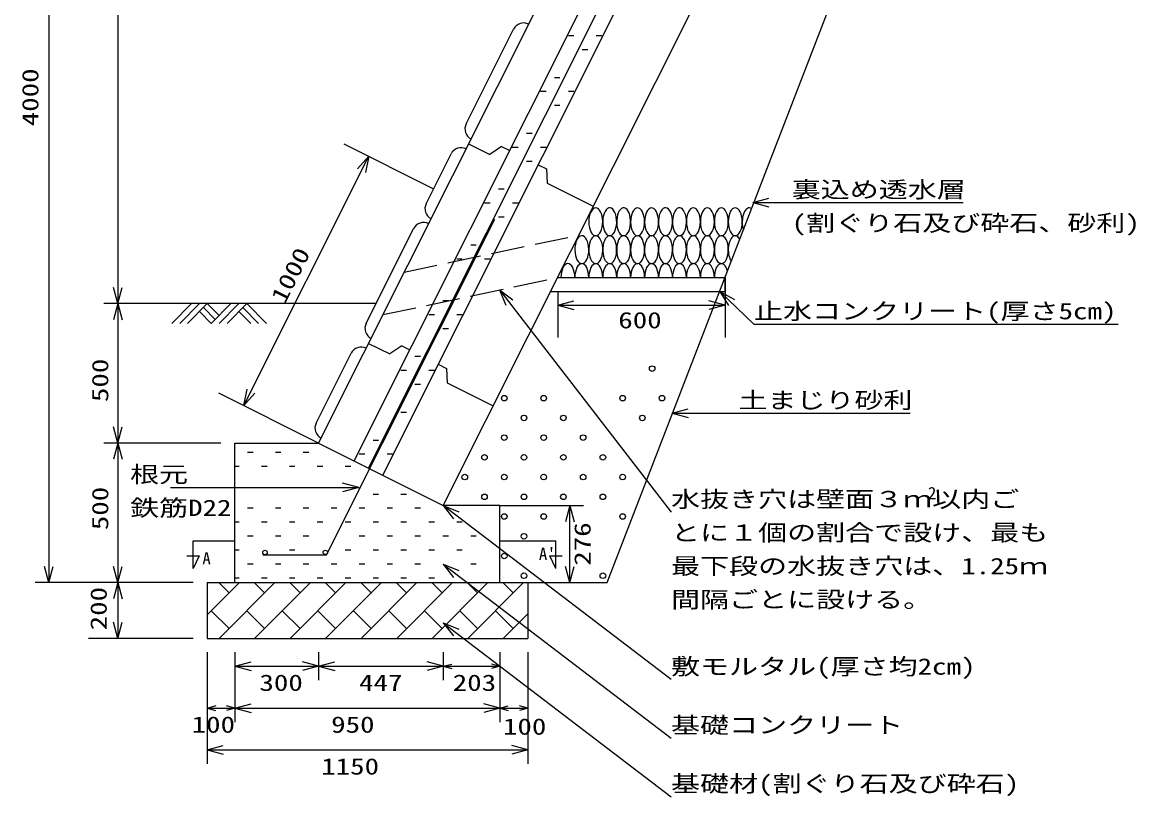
# Model space of a CAD drawing. Units: millimetres, scale not verified. Extents: x -10580 to 10511, y -7658 to 7278.
# Drawn here: x 1064 to 5055, y -488 to 2288 of the extents above; entities that cross this region are included whole.
import ezdxf
from ezdxf.enums import TextEntityAlignment as Align

# ---------------------------------------------------------------- set-up
doc = ezdxf.new("R2010")
doc.units = ezdxf.units.MM
doc.header["$LTSCALE"] = 40
doc.linetypes.add('DASHED3', pattern=[4, 3, -1])
doc.layers.add('0-0', color=7, linetype='Continuous')
doc.styles.add('ＭＳ ゴシック', font='')
doc.styles.get('ＭＳ ゴシック').set_extended_font_data('MS Gothic')

msp = doc.modelspace()

# ---------------------------------------------------------------- linework, layer by layer
at = {"layer": '0-0'}
for p, q in [((1160, 4279.69), (1160, 279.69)), ((1407.05, 4279.69), (1407.05, 1279.69)), ((3021.58, 2240.78), (3041.58, 2240.78)), ((3121.58, 2240.78), (3141.58, 2240.78)), ((3071.58, 2190.78), (3091.58, 2190.78)), ((2971.58, 2090.78), (2991.58, 2090.78)), ((2921.58, 2040.77), (2941.58, 2040.77)), ((3021.58, 2040.77), (3041.58, 2040.77)), ((2971.58, 1990.77), (2991.58, 1990.77)), ((2871.58, 1890.77), (2891.58, 1890.77)), ((2216.84, 1852.92), (2538.69, 1691.64)), ((2818.12, 1840.77), (2841.58, 1840.77)), ((2921.58, 1840.77), (2941.58, 1840.77)), ((2306.25, 1808.12), (2266.4, 1763.26)), ((2871.58, 1790.78), (2891.58, 1790.78)), ((2771.58, 1690.78), (2791.58, 1690.78)), ((2721.58, 1640.78), (2741.58, 1640.78)), ((2821.58, 1640.78), (2841.58, 1640.78)), ((3682.33, 1641.69), (3740.29, 1657.21)), ((3682.33, 1641.69), (3740.29, 1626.16)), ((3682.33, 1641.69), (4437.2, 1641.69)), ((2771.58, 1590.78), (2791.58, 1590.78)), ((2671.57, 1490.78), (2691.58, 1490.78)), ((2621.58, 1440.78), (2641.58, 1440.78)), ((2721.58, 1440.78), (2741.58, 1440.78)), ((3583.37, 1373.72), (3583.37, 1158.03)), ((1407.05, 1279.69), (1391.53, 1337.65)), ((1407.05, 1279.69), (1422.58, 1337.65)), ((2774.34, 1329.69), (3389.73, 531.93)), ((2774.34, 1329.69), (2822.03, 1293.29)), ((2774.34, 1329.69), (2797.44, 1274.32)), ((2983.37, 1323.72), (2983.37, 1158.03)), ((3563.98, 1323.72), (3595.1, 1272.42)), ((2332.26, 1279.69), (1357.06, 1279.69)), ((1407.05, 1279.69), (1391.53, 1221.73)), ((1407.05, 1279.69), (1422.58, 1221.73)), ((1407.05, 1279.69), (1407.05, 779.69)), ((1670.92, 1279.69), (1600.21, 1208.98)), ((1699.2, 1279.69), (1628.5, 1208.98)), ((1727.49, 1279.69), (1656.78, 1208.98)), ((1727.49, 1279.69), (1769.92, 1237.26)), ((1812.34, 1279.69), (1741.63, 1208.98)), ((1840.63, 1279.69), (1769.92, 1208.98)), ((1868.91, 1279.69), (1798.2, 1208.98)), ((1868.91, 1279.69), (1939.62, 1208.98)), ((2571.58, 1290.78), (2591.58, 1290.78)), ((2983.37, 1273.72), (3041.33, 1289.25)), ((3583.37, 1273.72), (3525.42, 1289.25)), ((1699.2, 1251.41), (1741.63, 1208.98)), ((1713.35, 1265.55), (1755.77, 1223.12)), ((1840.63, 1251.41), (1883.05, 1208.98)), ((1854.77, 1265.55), (1911.34, 1208.98)), ((2521.58, 1240.78), (2541.58, 1240.78)), ((2621.58, 1240.78), (2641.58, 1240.78)), ((2983.37, 1273.72), (3041.33, 1258.19)), ((2983.37, 1273.72), (3583.37, 1273.72)), ((3583.37, 1273.72), (3525.42, 1258.19)), ((3686.97, 1205.96), (4991.97, 1205.96)), ((2571.58, 1190.78), (2591.58, 1190.78)), ((2471.58, 1090.78), (2491.58, 1090.78)), ((2421.58, 1040.77), (2441.58, 1040.77)), ((2521.58, 1040.77), (2541.58, 1040.77)), ((2126.44, 779.69), (1768.83, 958.89)), ((1858.23, 914.09), (1870.31, 972.86)), ((1858.23, 914.09), (1898.08, 958.95)), ((2471.58, 990.77), (2491.58, 990.77)), ((2421.58, 890.77), (2441.58, 890.77)), ((3393.64, 886.66), (3451.6, 902.18)), ((3393.64, 886.66), (4246.23, 886.66)), ((3393.64, 886.66), (3451.6, 871.13)), ((1407.05, 779.69), (1391.53, 837.65)), ((1407.05, 779.69), (1422.58, 837.65)), ((1776.44, 779.69), (1357.06, 779.69)), ((1407.05, 779.69), (1391.53, 721.73)), ((1407.05, 779.69), (1422.58, 721.73)), ((2321.58, 790.77), (2341.58, 790.77)), ((1871.58, 747.18), (1891.58, 747.18)), ((1971.58, 747.18), (1991.58, 747.18)), ((2071.58, 747.18), (2091.58, 747.18)), ((2271.58, 740.77), (2291.58, 740.77)), ((2371.58, 740.77), (2391.58, 740.77)), ((1826.44, 697.18), (1841.58, 697.18)), ((1921.58, 697.18), (1941.58, 697.18)), ((2021.58, 697.18), (2041.58, 697.18)), ((2121.58, 697.18), (2141.58, 697.18)), ((2221.57, 697.18), (2241.58, 697.18)), ((2270.46, 620.67), (2212.5, 636.2)), ((2321.58, 597.18), (2341.58, 597.18)), ((2421.58, 597.18), (2441.58, 597.18)), ((1871.58, 547.18), (1891.58, 547.18)), ((1971.58, 547.18), (1991.58, 547.18)), ((2071.58, 547.18), (2091.58, 547.18)), ((2171.58, 547.18), (2191.57, 547.18)), ((2271.58, 547.18), (2291.58, 547.18)), ((2371.58, 547.18), (2391.58, 547.18)), ((2471.58, 547.18), (2491.58, 547.18)), ((3389.73, -68.08), (2573.44, 555.69)), ((2573.44, 555.69), (2628.92, 532.84)), ((2573.44, 555.69), (2610.06, 508.16)), ((2776.44, 555.69), (3076.44, 555.69)), ((3026.44, 555.69), (3010.91, 497.73)), ((3026.44, 555.69), (3041.97, 497.73)), ((3026.44, 279.69), (3026.44, 555.69)), ((1826.44, 497.18), (1841.58, 497.18)), ((1921.58, 497.18), (1941.58, 497.18)), ((2021.58, 497.18), (2041.58, 497.18)), ((2121.58, 497.18), (2141.58, 497.18)), ((2221.57, 497.18), (2241.58, 497.18)), ((2321.58, 497.18), (2341.58, 497.18)), ((2421.58, 497.18), (2441.58, 497.18)), ((2521.57, 497.18), (2541.58, 497.18)), ((2621.58, 497.18), (2641.57, 497.18)), ((1871.58, 447.18), (1891.58, 447.18)), ((1971.58, 447.18), (1991.58, 447.18)), ((2071.58, 447.18), (2091.58, 447.18)), ((2271.58, 447.18), (2291.58, 447.18)), ((2371.58, 447.18), (2391.58, 447.18)), ((2471.58, 447.18), (2491.58, 447.18)), ((2571.58, 447.18), (2591.58, 447.18)), ((2671.57, 447.18), (2691.58, 447.18)), ((1826.44, 397.18), (1841.58, 397.18)), ((2021.58, 397.18), (2041.58, 397.18)), ((2221.57, 397.18), (2241.58, 397.18)), ((2321.58, 397.18), (2341.58, 397.18)), ((2421.58, 397.18), (2441.58, 397.18)), ((2521.57, 397.18), (2541.58, 397.18)), ((2621.58, 397.18), (2641.57, 397.18)), ((1160, 279.69), (1144.47, 337.64)), ((1160, 279.69), (1175.53, 337.64)), ((1407.05, 279.69), (1391.53, 337.64)), ((1407.05, 279.69), (1422.58, 337.64)), ((1871.58, 347.18), (1891.58, 347.18)), ((1971.58, 347.18), (1991.58, 347.18)), ((2071.58, 347.18), (2091.58, 347.18)), ((2171.58, 347.18), (2191.57, 347.18)), ((2271.58, 347.18), (2291.58, 347.18)), ((2371.58, 347.18), (2391.58, 347.18)), ((2471.58, 347.18), (2491.58, 347.18)), ((2573.44, 345.69), (3389.73, -278.08)), ((2573.44, 345.69), (2628.92, 322.84)), ((2573.44, 345.69), (2610.06, 298.16)), ((2671.57, 347.18), (2691.58, 347.18)), ((3026.44, 279.69), (3010.91, 337.64)), ((3026.44, 279.69), (3041.97, 337.64)), ((1676.44, 279.69), (1110, 279.69)), ((1407.05, 279.69), (1391.53, 221.74)), ((1407.05, 279.69), (1422.58, 221.74)), ((1726.44, 163.56), (1842.58, 279.69)), ((1805.44, 242.55), (1768.3, 279.69)), ((1769.85, 79.69), (1969.86, 279.69)), ((1826.44, 297.18), (1841.58, 297.18)), ((1932.72, 242.55), (1895.58, 279.69)), ((1897.13, 79.69), (2097.14, 279.69)), ((1921.58, 297.18), (1941.58, 297.18)), ((2021.58, 297.18), (2041.58, 297.18)), ((2060, 242.55), (2022.86, 279.69)), ((2024.41, 79.69), (2224.41, 279.69)), ((2121.58, 297.18), (2141.58, 297.18)), ((2187.28, 242.55), (2150.14, 279.69)), ((2151.69, 79.69), (2351.69, 279.69)), ((2221.57, 297.18), (2241.58, 297.18)), ((2314.56, 242.55), (2277.42, 279.69)), ((2278.97, 79.69), (2478.97, 279.69)), ((2321.58, 297.18), (2341.58, 297.18)), ((2441.84, 242.55), (2404.7, 279.69)), ((2406.25, 79.69), (2606.25, 279.69)), ((2421.58, 297.18), (2441.58, 297.18)), ((2521.57, 297.18), (2541.58, 297.18)), ((2569.11, 242.55), (2531.98, 279.69)), ((2533.53, 79.69), (2733.53, 279.69)), ((2696.39, 242.55), (2659.26, 279.69)), ((2660.81, 79.69), (2860.81, 279.69)), ((2823.67, 242.55), (2786.53, 279.69)), ((1805.44, 115.27), (1741.8, 178.91)), ((1932.72, 115.27), (1869.08, 178.91)), ((2060, 115.27), (1996.36, 178.91)), ((2187.28, 115.27), (2123.64, 178.91)), ((2314.56, 115.27), (2250.92, 178.91)), ((2441.84, 115.27), (2378.2, 178.91)), ((2569.11, 115.27), (2505.47, 178.91)), ((2696.39, 115.27), (2632.75, 178.91)), ((2823.67, 115.27), (2760.03, 178.91)), ((2788.09, 79.69), (2876.44, 168.04)), ((1407.05, 79.69), (1391.53, 137.65)), ((1407.05, 79.69), (1422.58, 137.65)), ((2573.44, 135.69), (3389.73, -488.08)), ((2573.44, 135.69), (2628.92, 112.84)), ((2573.44, 135.69), (2610.06, 88.16)), ((1676.44, 79.69), (1301.27, 79.69)), ((1726.44, 29.69), (1726.44, -370.31)), ((1826.44, 29.69), (1826.44, -220.31)), ((2126.44, 29.69), (2126.44, -70.31)), ((2573.44, 29.69), (2573.44, -70.31)), ((2776.44, 29.69), (2776.44, -220.31)), ((2876.44, 29.69), (2876.44, -369.69)), ((1826.44, -20.31), (1884.4, -4.78)), ((1826.44, -20.31), (2126.44, -20.31)), ((1826.44, -20.31), (1884.4, -35.84)), ((2126.44, -20.31), (2068.49, -4.78)), ((2126.44, -20.31), (2068.49, -35.84)), ((2126.44, -20.31), (2184.4, -4.78)), ((2126.44, -20.31), (2184.4, -35.84)), ((2573.44, -20.31), (2515.49, -4.78)), ((2573.44, -20.31), (2515.49, -35.84)), ((2573.44, -20.31), (2603.44, -12.27)), ((2573.44, -20.31), (2603.44, -28.35)), ((2776.44, -20.31), (2746.44, -12.27)), ((2776.44, -20.31), (2746.44, -28.35)), ((2776.44, -170.31), (2718.48, -154.78)), ((1726.44, -170.31), (1759.12, -161.55)), ((1726.44, -170.31), (1756.44, -178.35)), ((1826.44, -170.31), (1796.44, -162.27)), ((1826.44, -170.31), (1796.44, -178.35)), ((1826.44, -170.31), (1884.4, -185.84)), ((1826.44, -170.31), (2776.44, -170.31)), ((2776.44, -170.31), (2718.48, -185.84)), ((2776.44, -170.31), (2806.44, -162.27)), ((2776.44, -170.31), (2806.44, -178.35)), ((2776.44, -170.31), (2876.44, -170.31)), ((2876.44, -170.31), (2846.44, -162.27)), ((2876.44, -170.31), (2846.44, -178.35)), ((1726.44, -320.31), (1784.4, -304.78)), ((2876.44, -320.31), (2818.49, -304.78)), ((1726.44, -320.31), (1784.4, -335.84)), ((1726.44, -320.31), (2876.44, -320.31)), ((2876.44, -320.31), (2818.49, -335.84))]:
    msp.add_line(p, q, dxfattribs=at)
at = {"layer": '0-0', "color": 2}
for p, q in [((2126.44, 779.69), (3880.36, 4279.69)), ((2573.44, 555.69), (4439.6, 4279.69)), ((2254.29, 715.62), (3974.74, 4148.86)), ((2356.21, 664.55), (4076.66, 4097.79)), ((3161.08, 279.69), (4589.27, 3979.69)), ((2655.17, 1924.08), (2825.42, 2263.82)), ((2664.06, 1852.52), (2740.05, 1814.44)), ((2782.56, 1843.47), (2740.05, 1814.44)), ((2782.56, 1843.47), (2812.06, 1828.69)), ((2511.81, 1638), (2601.41, 1816.8)), ((2913.98, 1777.61), (2943.48, 1762.83)), ((2943.48, 1762.83), (2945.67, 1711.4)), ((2945.67, 1711.4), (3111.05, 1628.52)), ((2296.76, 1208.86), (2467.01, 1548.59)), ((2983.37, 1373.72), (3583.37, 1373.72)), ((3583.37, 1323.72), (3583.37, 1373.72)), ((2958.32, 1323.72), (3583.37, 1323.72)), ((2305.65, 1137.3), (2381.64, 1099.22)), ((2424.15, 1128.25), (2381.64, 1099.22)), ((2424.15, 1128.25), (2453.65, 1113.47)), ((2117.56, 851.25), (2243, 1101.58)), ((2555.57, 1062.39), (2585.07, 1047.61)), ((2585.07, 1047.61), (2587.26, 996.18)), ((2587.26, 996.18), (2752.64, 913.3)), ((1826.44, 279.69), (1826.44, 779.69)), ((1826.44, 779.69), (2126.44, 779.69)), ((2126.44, 779.69), (2573.44, 555.69)), ((2776.44, 555.69), (2573.44, 555.69)), ((2776.44, 279.69), (2776.44, 555.69)), ((1726.44, 279.69), (1726.44, 79.69)), ((1726.44, 279.69), (2876.44, 279.69)), ((2876.44, 279.69), (2876.44, 79.69)), ((2876.44, 279.69), (3161.08, 279.69)), ((1726.44, 79.69), (2876.44, 79.69))]:
    msp.add_line(p, q, dxfattribs=at)
at = {"layer": '0-0', "color": 5}
msp.add_line((2305.25, 690.09), (4045.86, 4163.56), dxfattribs=at)
at = {"layer": '0-0', "linetype": 'DASHED3'}
for p, q in [((2433.33, 1392.1), (3059.53, 1525.71)), ((2357.17, 1240.12), (2983.37, 1373.72))]:
    msp.add_line(p, q, dxfattribs=at)
at = {"layer": '0-0', "color": 3}
for p in [(2776.44, 429.69), (2976.44, 329.69)]:
    msp.add_line(p, (2976.44, 429.69), dxfattribs=at)
at = {"layer": '0-0'}
for points in [[(1858.23, 914.09), (2306.25, 1808.12), (2294.16, 1749.35)], [(3686.97, 1205.96), (3563.98, 1323.72), (3616.58, 1294.86)], [(1407.05, 779.69), (1407.05, 279.69), (1407.05, 79.69)], [(1595.69, 620.67), (2270.46, 620.67), (2212.5, 605.14)], [(2126.44, -20.31), (2573.44, -20.31), (2776.44, -20.31)], [(1726.44, -170.31), (1826.44, -170.31), (1884.4, -154.78)]]:
    msp.add_lwpolyline(points, dxfattribs=at)
at = {"layer": '0-0', "color": 5}
msp.add_lwpolyline([(1926.44, 379.69), (2155.29, 379.69), (2757.73, 1581.87)], dxfattribs=at)
at = {"layer": '0-0', "color": 3}
for points in [[(1676.44, 329.69), (1676.44, 429.69), (1826.44, 429.69)], [(1654.08, 375.33), (1697.92, 375.33), (1676.44, 329.69)], [(2976.44, 329.69), (2955.29, 375.33), (2999.12, 375.33)]]:
    msp.add_lwpolyline(points, dxfattribs=at)
at = {"layer": '0-0'}
for centre in [(3322.14, 1046.77), (2791.81, 940.7), (2933.23, 940.7), (3216.07, 940.7), (3357.49, 940.7), (2862.52, 869.99), (3003.94, 869.99), (3286.78, 869.99), (2791.81, 799.28), (2933.23, 799.28), (3074.65, 799.28), (2721.09, 728.57), (2862.52, 728.57), (3003.94, 728.57), (3145.36, 728.57), (2650.38, 657.85), (2791.81, 657.86), (2933.23, 657.86), (3074.65, 657.86), (3216.07, 657.86), (2721.09, 587.14), (2862.52, 587.15), (3003.94, 587.15), (3145.36, 587.15), (2791.81, 516.43), (2933.23, 516.43), (3216.07, 516.44), (2862.52, 445.72), (2791.81, 375.01), (2862.52, 304.3), (3145.36, 304.3)]:
    msp.add_circle(centre, 10, dxfattribs=at)
at = {"layer": '0-0', "color": 5}
for centre in [(1934.44, 387.69), (2150.42, 387.78)]:
    msp.add_circle(centre, 8, dxfattribs=at)
at = {"layer": '0-0', "color": 2}
for centre, start, end in [((2861.18, 2245.9), 63.38148, 153.38376), ((2690.94, 1906.16), 153.38359, 243.38434), ((2637.17, 1798.88), 63.38333, 153.38376), ((2547.57, 1620.07), 153.38383, 243.384), ((2502.77, 1530.67), 63.38148, 153.38376), ((2332.53, 1190.94), 153.38359, 243.38434), ((2278.76, 1083.66), 63.38333, 153.38376), ((2153.32, 833.33), 153.38383, 243.384)]:
    msp.add_arc(centre, 40, start, end, dxfattribs=at)
at = {"layer": '0-0'}
for centre, start_param, end_param in [((3119.86, 1573.09), 3.1604281, 9.4436108), ((3169.86, 1573.09), 3.2783111, 9.5614937), ((3219.86, 1573.09), 3.0422709, 9.3254535), ((3269.86, 1573.09), 3.1598819, 9.4430646), ((3319.86, 1573.09), 3.1597035, 9.4428861), ((3369.86, 1573.09), 3.2775686, 9.5607512), ((3419.86, 1573.09), 3.4794189, 9.7626015), ((3469.86, 1573.09), 4.7200109, 11.0031936), ((3519.86, 1573.09), 4.7200109, 11.0031936), ((3569.86, 1573.09), 4.7040978, 10.9872804), ((3619.86, 1573.09), 4.7200109, 11.0031936), ((3669.86, 1573.09), 5.9166457, 8.4716683), ((3069.86, 1473.09), 3.1604281, 9.4436108), ((3119.86, 1473.09), 3.2783111, 9.5614937), ((3169.86, 1473.09), 3.0422709, 9.3254535), ((3219.86, 1473.09), 3.1598819, 9.4430646), ((3269.86, 1473.09), 3.1597035, 9.4428861), ((3319.86, 1473.09), 3.2775686, 9.5607512), ((3369.86, 1473.09), 3.4794189, 9.7626015), ((3419.86, 1473.09), 4.7200109, 11.0031936), ((3469.86, 1473.09), 4.7200109, 11.0031936), ((3519.86, 1473.09), 4.7200109, 11.0031936), ((3569.86, 1473.09), 4.7357191, 11.0189017), ((3619.86, 1473.09), 5.5581663, 8.8301511), ((3019.86, 1373.09), 4.7249666, 7.8414041), ((3069.86, 1373.09), 4.7249644, 7.8414062), ((3119.86, 1373.09), 4.7249666, 7.8414062), ((3169.86, 1373.09), 4.7249666, 7.8414062), ((3219.86, 1373.09), 4.7249644, 7.8414062), ((3269.86, 1373.09), 4.7249644, 7.8414062), ((3319.86, 1373.09), 4.7249644, 7.8414062), ((3369.86, 1373.09), 4.7200109, 7.8414062), ((3419.86, 1373.09), 4.7200109, 7.8463599), ((3469.86, 1373.09), 4.7200109, 7.8463599), ((3519.86, 1373.09), 4.7200109, 7.8463599), ((3569.86, 1373.09), 5.1905635, 7.8463599)]:
    msp.add_ellipse(centre, major_axis=(0, 50), ratio=0.5, start_param=start_param, end_param=end_param, dxfattribs=at)

# ---------------------------------------------------------------- texts
at = {"layer": '0-0', "style": 'ＭＳ ゴシック', "width": 1.3}
for s, rotation, p in [('4000', 90, (1139.78, 1915.53)), ('1000', 63.383, (2021.05, 1267.74)), ('500', 90, (1390.12, 926.77)), ('500', 90, (1390.12, 467.48)), ('276', 90, (3119.05, 340.01)), ('200', 90, (1384.67, 108.48))]:
    msp.add_text(s, height=58.65, rotation=rotation, dxfattribs=at).set_placement(p, align=Align.BOTTOM_LEFT)
for s, p in [('裏込め透水層', (3822.2, 1641.69)), ('(割ぐり石及び砕石、砂利)', (3822.2, 1521.69)), ('止水コンクリート(厚さ5cm)', (3686.97, 1205.96)), ('600', (3200.55, 1173.52)), ('土まじり砂利', (3631.23, 886.66)), ('根元', (1450.69, 620.67)), ('水抜き穴は壁面３ｍ以内ご', (3389.73, 531.93)), ('鉄筋D22', (1450.69, 500.67)), ('とに１個の割合で設け、最も', (3389.73, 411.92)), ('最下段の水抜き穴は、1.25ｍ', (3389.73, 291.92)), ('間隔ごとに設ける。', (3389.73, 171.92)), ('敷モルタル(厚さ均2cm)', (3389.73, -68.08)), ('300', (1914.23, -126.27)), ('447', (2271.42, -126.27)), ('203', (2607.17, -126.27)), ('基礎コンクリート', (3389.73, -278.08)), ('100', (1671.34, -276.29)), ('950', (2171.4, -276.29)), ('100', (2787.19, -283.44)), ('1150', (2135.68, -426.31)), ('基礎材(割ぐり石及び砕石)', (3389.73, -488.08))]:
    msp.add_text(s, height=58.65, dxfattribs=at).set_placement(p, align=Align.BOTTOM_LEFT)
at = {"layer": '0-0', "color": 4, "style": 'ＭＳ ゴシック'}
for s, p in [('2', (4310.56, 565.33)), ("A'", (2916.04, 347.29)), ('A', (1709.87, 331.49))]:
    msp.add_text(s, height=43.99, dxfattribs=at).set_placement(p, align=Align.BOTTOM_LEFT)

doc.saveas('drawing.dxf')
